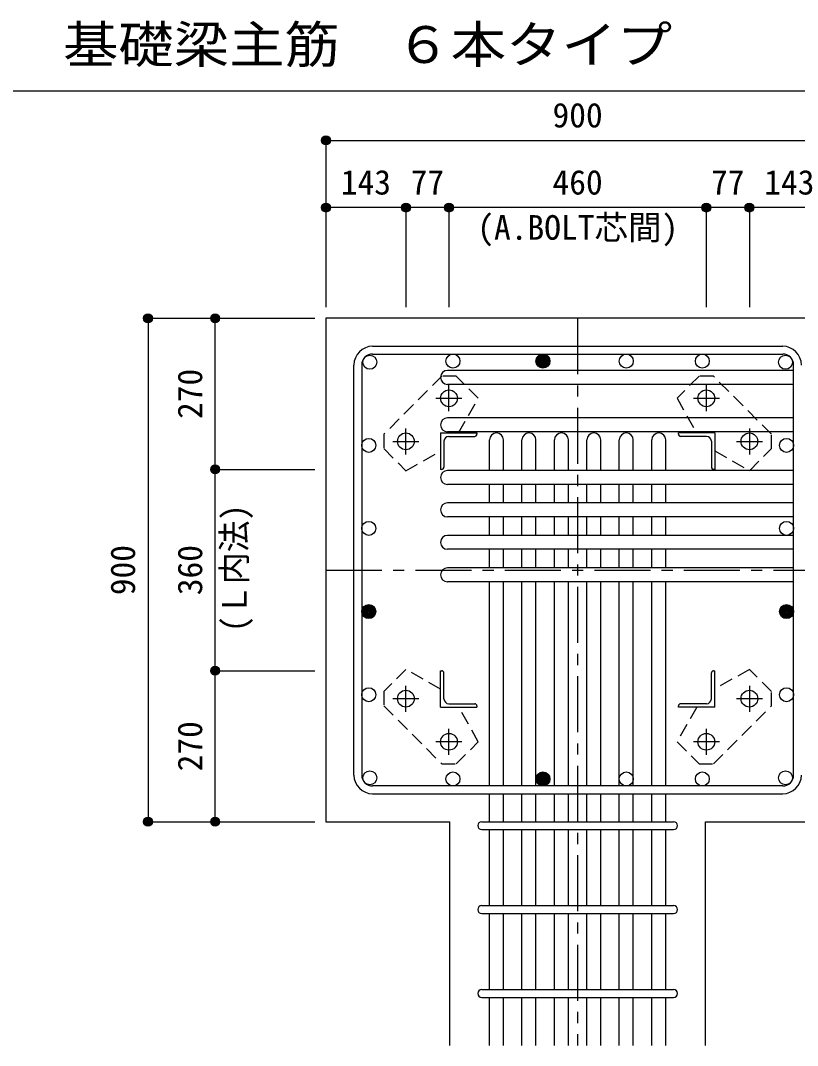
# Model space of a CAD drawing. Units: millimetres at full size, sheet at 1:20. Extents: x -3982 to 3969, y -2797 to 2801.
# Drawn here: x -628 to 761, y -1855 to -22 of the extents above; entities that cross this region are included whole.
import ezdxf
from ezdxf.enums import TextEntityAlignment as Align

# ---------------------------------------------------------------- set-up
doc = ezdxf.new("R2010")
doc.units = ezdxf.units.MM
doc.header["$LTSCALE"] = 20
doc.header["$PDMODE"] = 32
doc.header["$PDSIZE"] = 10
doc.linetypes.add('CHAIN1', pattern=[8, 5, -1, 1, -1])
doc.linetypes.add('DASHED1', pattern=[1.8, 1.2, -0.6])
for name, color, linetype in [('6-1_躯体線', 2, 'Continuous'), ('6-2_A.Bolt_', 4, 'Continuous'), ('6-3_柱型主筋', 4, 'Continuous'), ('6-4_フープ', 7, 'Continuous'), ('6-5_梁主筋', 7, 'Continuous'), ('6-6_S.T.P.', 7, 'Continuous'), ('6-7_文字', 7, 'Continuous'), ('6-9_プレート', 4, 'DASHED1'), ('6-D_寸法', 4, 'Continuous'), ('F-0_枠', 6, 'Continuous')]:
    doc.layers.add(name, color=color, linetype=linetype)
doc.styles.add('ＭＳ ゴシック', font='')
doc.styles.get('ＭＳ ゴシック').set_extended_font_data('MS Gothic')

msp = doc.modelspace()

# ---------------------------------------------------------------- linework, layer by layer
at = {"layer": '6-1_躯体線'}
for p, q in [((1218.29, -554.67), (-81.71, -554.67)), ((-81.71, -554.67), (-81.71, -1454.67)), ((-81.71, -1454.67), (139.79, -1454.67)), ((139.79, -1854.67), (139.79, -1454.67))]:
    msp.add_line(p, q, dxfattribs=at)
msp.add_lwpolyline([(596.79, -1854.67), (596.79, -1454.67), (818.29, -1454.67)], dxfattribs=at)
at = {"layer": '6-2_A.Bolt_', "linetype": 'CHAIN1'}
for p, q in [((138.29, -720.87), (138.29, -674.37)), ((598.29, -674.37), (598.29, -720.87)), ((114.99, -697.67), (161.49, -697.67)), ((575.09, -697.67), (621.59, -697.67)), ((61.29, -797.87), (61.29, -751.37)), ((675.29, -751.37), (675.29, -797.87)), ((37.99, -774.67), (84.49, -774.67)), ((652.09, -774.67), (698.59, -774.67)), ((61.29, -1257.97), (61.29, -1211.47)), ((675.29, -1211.47), (675.29, -1257.97)), ((84.49, -1234.67), (37.99, -1234.67)), ((698.59, -1234.67), (652.09, -1234.67)), ((138.29, -1334.97), (138.29, -1288.47)), ((598.29, -1288.47), (598.29, -1334.97)), ((161.49, -1311.67), (114.99, -1311.67)), ((621.59, -1311.67), (575.09, -1311.67))]:
    msp.add_line(p, q, dxfattribs=at)
at = {"layer": '6-2_A.Bolt_'}
for p, q in [((123.29, -759.67), (188.29, -759.67)), ((123.29, -759.67), (123.29, -824.67)), ((137.79, -765.67), (184.29, -765.67)), ((188.29, -759.67), (188.29, -761.67)), ((613.29, -759.67), (548.29, -759.67)), ((548.29, -761.67), (548.29, -759.67)), ((598.79, -765.67), (552.29, -765.67)), ((613.29, -759.67), (613.29, -824.67)), ((129.29, -774.17), (129.29, -820.67)), ((607.29, -774.17), (607.29, -820.67)), ((125.29, -824.67), (123.29, -824.67)), ((613.29, -824.67), (611.29, -824.67)), ((123.29, -1184.67), (125.29, -1184.67)), ((123.29, -1249.67), (123.29, -1184.67)), ((129.29, -1235.17), (129.29, -1188.67)), ((607.29, -1235.17), (607.29, -1188.67)), ((611.29, -1184.67), (613.29, -1184.67)), ((613.29, -1249.67), (613.29, -1184.67)), ((137.79, -1243.67), (184.29, -1243.67)), ((598.79, -1243.67), (552.29, -1243.67)), ((123.29, -1249.67), (188.29, -1249.67)), ((188.29, -1247.67), (188.29, -1249.67)), ((548.29, -1249.67), (548.29, -1247.67)), ((613.29, -1249.67), (548.29, -1249.67))]:
    msp.add_line(p, q, dxfattribs=at)
at = {"layer": '6-2_A.Bolt_', "color": 3}
for centre in [(138.29, -697.67), (598.29, -697.67), (61.29, -774.67), (675.29, -774.67), (61.29, -1234.67), (675.29, -1234.67), (138.29, -1311.67), (598.29, -1311.67)]:
    msp.add_circle(centre, 15, dxfattribs=at)
at = {"layer": '6-2_A.Bolt_'}
for centre, radius, start, end in [((137.79, -774.17), 8.5, 90, 180), ((184.29, -761.67), 4, 270, 0), ((552.29, -761.67), 4, 180, 270), ((598.79, -774.17), 8.5, 0, 90), ((125.29, -820.67), 4, 270, 0), ((611.29, -820.67), 4, 180, 270), ((125.29, -1188.67), 4, 0, 90), ((611.29, -1188.67), 4, 90, 180), ((137.79, -1235.17), 8.5, 180, 270), ((184.29, -1247.67), 4, 0, 90), ((552.29, -1247.67), 4, 90, 180), ((598.79, -1235.17), 8.5, 270, 0)]:
    msp.add_arc(centre, radius, start, end, dxfattribs=at)
at = {"layer": '6-3_柱型主筋', "color": 3}
for centre in [(-3.16, -633.22), (145.42, -631.17), (306.29, -631.17), (455.29, -631.17), (591.16, -631.17), (739.74, -633.22), (-5.21, -781.8), (741.79, -781.8), (-5.21, -930.17), (741.79, -930.17), (-5.21, -1078.96), (741.79, -1078.96), (-5.21, -1227.54), (741.79, -1227.54), (-3.16, -1376.12), (145.42, -1378.17), (306.29, -1378.17), (455.29, -1378.17), (591.16, -1378.17), (739.74, -1376.12)]:
    msp.add_circle(centre, 12.5, dxfattribs=at)
at = {"layer": '6-3_柱型主筋'}
for centre, radius in [((306.29, -631.17), 12.5), ((306.29, -631.17), 11.25), ((306.29, -631.17), 10), ((306.29, -631.17), 8.75), ((306.29, -631.17), 7.5), ((306.29, -631.17), 6.25), ((306.29, -631.17), 5), ((306.29, -631.17), 3.75), ((306.29, -631.17), 2.5), ((306.29, -631.17), 1.25), ((-5.21, -1078.96), 12.5), ((-5.21, -1078.96), 11.25), ((-5.21, -1078.96), 10), ((-5.21, -1078.96), 8.75), ((-5.21, -1078.96), 7.5), ((-5.21, -1078.96), 6.25), ((-5.21, -1078.96), 5), ((-5.21, -1078.96), 3.75), ((-5.21, -1078.96), 2.5), ((-5.21, -1078.96), 1.25), ((741.79, -1078.96), 12.5), ((741.79, -1078.96), 11.25), ((741.79, -1078.96), 10), ((741.79, -1078.96), 8.75), ((741.79, -1078.96), 7.5), ((741.79, -1078.96), 6.25), ((741.79, -1078.96), 5), ((741.79, -1078.96), 3.75), ((741.79, -1078.96), 2.5), ((741.79, -1078.96), 1.25), ((306.29, -1378.17), 12.5), ((306.29, -1378.17), 11.25), ((306.29, -1378.17), 10), ((306.29, -1378.17), 8.75), ((306.29, -1378.17), 7.5), ((306.29, -1378.17), 6.25), ((306.29, -1378.17), 5), ((306.29, -1378.17), 3.75), ((306.29, -1378.17), 2.5), ((306.29, -1378.17), 1.25)]:
    msp.add_circle(centre, radius, dxfattribs=at)
at = {"layer": '6-4_フープ'}
for p, q in [((1.79, -604.67), (734.79, -604.67)), ((1.79, -618.67), (734.79, -618.67)), ((-31.71, -1371.17), (-31.71, -638.17)), ((-17.71, -638.17), (-17.71, -1371.17)), ((754.29, -1371.17), (754.29, -638.17)), ((734.79, -1390.67), (1.79, -1390.67)), ((1.79, -1404.67), (734.79, -1404.67))]:
    msp.add_line(p, q, dxfattribs=at)
for centre, radius, start, end in [((1.79, -638.17), 33.5, 90, 180), ((734.79, -638.17), 33.5, 0, 90), ((1.79, -638.17), 19.5, 90, 180), ((734.79, -638.17), 19.5, 0, 90), ((1.79, -1371.17), 33.5, 180, 270), ((1.79, -1371.17), 19.5, 180, 270), ((734.79, -1371.17), 33.5, 270, 0), ((734.79, -1371.17), 19.5, 270, 0)]:
    msp.add_arc(centre, radius, start, end, dxfattribs=at)
at = {"layer": '6-5_梁主筋'}
for p, q in [((754.29, -647.72), (135.79, -647.72)), ((754.29, -672.72), (135.79, -672.72)), ((754.29, -732.67), (135.79, -732.67)), ((754.29, -757.67), (135.79, -757.67)), ((210.79, -826.67), (210.79, -772.17)), ((235.79, -826.67), (235.79, -772.17)), ((268.79, -826.67), (268.79, -772.17)), ((293.79, -826.67), (293.79, -772.17)), ((326.79, -826.67), (326.79, -772.17)), ((351.79, -826.67), (351.79, -772.17)), ((384.79, -826.67), (384.79, -772.17)), ((409.79, -826.67), (409.79, -772.17)), ((442.79, -826.67), (442.79, -772.17)), ((467.79, -826.67), (467.79, -772.17)), ((500.79, -826.67), (500.79, -772.17)), ((525.79, -826.67), (525.79, -772.17)), ((754.29, -826.67), (135.79, -826.67)), ((754.29, -851.67), (135.79, -851.67)), ((210.79, -884.67), (210.79, -851.67)), ((235.79, -884.67), (235.79, -851.67)), ((268.79, -884.67), (268.79, -851.67)), ((293.79, -884.67), (293.79, -851.67)), ((326.79, -884.67), (326.79, -851.67)), ((351.79, -884.67), (351.79, -851.67)), ((384.79, -884.67), (384.79, -851.67)), ((409.79, -884.67), (409.79, -851.67)), ((442.79, -884.67), (442.79, -851.67)), ((467.79, -884.67), (467.79, -851.67)), ((500.79, -884.67), (500.79, -851.67)), ((525.79, -884.67), (525.79, -851.67)), ((754.29, -884.67), (135.79, -884.67)), ((754.29, -909.67), (135.79, -909.67)), ((210.79, -942.67), (210.79, -909.67)), ((235.79, -942.67), (235.79, -909.67)), ((268.79, -942.67), (268.79, -909.67)), ((293.79, -942.67), (293.79, -909.67)), ((326.79, -942.67), (326.79, -909.67)), ((351.79, -942.67), (351.79, -909.67)), ((384.79, -942.67), (384.79, -909.67)), ((409.79, -942.67), (409.79, -909.67)), ((442.79, -942.67), (442.79, -909.67)), ((467.79, -942.67), (467.79, -909.67)), ((500.79, -942.67), (500.79, -909.67)), ((525.79, -942.67), (525.79, -909.67)), ((754.29, -942.67), (135.79, -942.67)), ((754.29, -967.67), (135.79, -967.67)), ((210.79, -1000.67), (210.79, -967.67)), ((235.79, -1000.67), (235.79, -967.67)), ((268.79, -1000.67), (268.79, -967.67)), ((293.79, -1000.67), (293.79, -967.67)), ((326.79, -1000.67), (326.79, -967.67)), ((351.79, -1000.67), (351.79, -967.67)), ((384.79, -1000.67), (384.79, -967.67)), ((409.79, -1000.67), (409.79, -967.67)), ((442.79, -1000.67), (442.79, -967.67)), ((467.79, -1000.67), (467.79, -967.67)), ((500.79, -1000.67), (500.79, -967.67)), ((525.79, -1000.67), (525.79, -967.67)), ((754.29, -1000.67), (135.79, -1000.67)), ((754.29, -1025.67), (135.79, -1025.67)), ((210.79, -1390.67), (210.79, -1025.67)), ((235.79, -1390.67), (235.79, -1025.67)), ((268.79, -1390.67), (268.79, -1025.67)), ((293.79, -1390.67), (293.79, -1025.67)), ((326.79, -1390.67), (326.79, -1025.67)), ((351.79, -1390.67), (351.79, -1025.67)), ((384.79, -1390.67), (384.79, -1025.67)), ((409.79, -1390.67), (409.79, -1025.67)), ((442.79, -1390.67), (442.79, -1025.67)), ((467.79, -1390.67), (467.79, -1025.67)), ((500.79, -1390.67), (500.79, -1025.67)), ((525.79, -1390.67), (525.79, -1025.67)), ((210.79, -1454.67), (210.79, -1404.67)), ((235.79, -1454.67), (235.79, -1404.67)), ((268.79, -1454.67), (268.79, -1404.67)), ((293.79, -1454.67), (293.79, -1404.67)), ((326.79, -1454.67), (326.79, -1404.67)), ((351.79, -1454.67), (351.79, -1404.67)), ((384.79, -1454.67), (384.79, -1404.67)), ((409.79, -1454.67), (409.79, -1404.67)), ((442.79, -1454.67), (442.79, -1404.67)), ((467.79, -1454.67), (467.79, -1404.67)), ((500.79, -1454.67), (500.79, -1404.67)), ((525.79, -1454.67), (525.79, -1404.67)), ((210.79, -1604.67), (210.79, -1468.67)), ((235.79, -1604.67), (235.79, -1468.67)), ((268.79, -1604.67), (268.79, -1468.67)), ((293.79, -1604.67), (293.79, -1468.67)), ((326.79, -1604.67), (326.79, -1468.67)), ((351.79, -1604.67), (351.79, -1468.67)), ((384.79, -1604.67), (384.79, -1468.67)), ((409.79, -1604.67), (409.79, -1468.67)), ((442.79, -1604.67), (442.79, -1468.67)), ((467.79, -1604.67), (467.79, -1468.67)), ((500.79, -1604.67), (500.79, -1468.67)), ((525.79, -1604.67), (525.79, -1468.67)), ((210.79, -1754.67), (210.79, -1618.67)), ((235.79, -1754.67), (235.79, -1618.67)), ((268.79, -1754.67), (268.79, -1618.67)), ((293.79, -1754.67), (293.79, -1618.67)), ((326.79, -1754.67), (326.79, -1618.67)), ((351.79, -1754.67), (351.79, -1618.67)), ((384.79, -1754.67), (384.79, -1618.67)), ((409.79, -1754.67), (409.79, -1618.67)), ((442.79, -1754.67), (442.79, -1618.67)), ((467.79, -1754.67), (467.79, -1618.67)), ((500.79, -1754.67), (500.79, -1618.67)), ((525.79, -1754.67), (525.79, -1618.67)), ((210.79, -1854.67), (210.79, -1768.67)), ((235.79, -1854.67), (235.79, -1768.67)), ((268.79, -1854.67), (268.79, -1768.67)), ((293.79, -1854.67), (293.79, -1768.67)), ((326.79, -1854.67), (326.79, -1768.67)), ((351.79, -1854.67), (351.79, -1768.67)), ((384.79, -1854.67), (384.79, -1768.67)), ((409.79, -1854.67), (409.79, -1768.67)), ((442.79, -1854.67), (442.79, -1768.67)), ((467.79, -1854.67), (467.79, -1768.67)), ((500.79, -1854.67), (500.79, -1768.67)), ((525.79, -1854.67), (525.79, -1768.67))]:
    msp.add_line(p, q, dxfattribs=at)
for centre, start, end in [((135.79, -660.22), 90, 270), ((135.79, -745.17), 90, 270), ((223.29, -772.17), 0, 180), ((281.29, -772.17), 0, 180), ((339.29, -772.17), 0, 180), ((397.29, -772.17), 0, 180), ((455.29, -772.17), 0, 180), ((513.29, -772.17), 0, 180), ((135.79, -839.17), 90, 270), ((135.79, -897.17), 90, 270), ((135.79, -955.17), 90, 270), ((135.79, -1013.17), 90, 270)]:
    msp.add_arc(centre, 12.5, start, end, dxfattribs=at)
at = {"layer": '6-6_S.T.P.'}
for p, q in [((196.79, -1454.67), (539.79, -1454.67)), ((196.79, -1468.67), (539.79, -1468.67)), ((196.79, -1604.67), (539.79, -1604.67)), ((196.79, -1618.67), (539.79, -1618.67)), ((196.79, -1754.67), (539.79, -1754.67)), ((196.79, -1768.67), (539.79, -1768.67))]:
    msp.add_line(p, q, dxfattribs=at)
for centre, start, end in [((196.79, -1461.67), 90, 270), ((196.79, -1461.67), 90, 270), ((196.79, -1461.67), 90, 270), ((196.79, -1461.67), 90, 270), ((539.79, -1461.67), 270, 90), ((539.79, -1461.67), 270, 90), ((539.79, -1461.67), 270, 90), ((539.79, -1461.67), 270, 90), ((196.79, -1611.67), 90, 270), ((539.79, -1611.67), 270, 90), ((196.79, -1761.67), 90, 270), ((539.79, -1761.67), 270, 90)]:
    msp.add_arc(centre, 7, start, end, dxfattribs=at)
at = {"layer": '6-9_プレート'}
for p, q in [((125.59, -658.07), (21.69, -761.97)), ((151.09, -658.07), (125.59, -658.07)), ((190.69, -697.67), (151.09, -658.07)), ((585.49, -658.07), (545.89, -697.67)), ((610.99, -658.07), (585.49, -658.07)), ((714.89, -761.97), (610.99, -658.07)), ((155.49, -759.67), (190.69, -697.67)), ((545.89, -697.67), (581.09, -759.67)), ((21.69, -761.97), (21.69, -787.47)), ((714.89, -787.47), (714.89, -761.97)), ((21.69, -787.47), (61.29, -827.07)), ((675.29, -827.07), (714.89, -787.47)), ((61.29, -827.07), (123.29, -791.87)), ((613.29, -791.87), (675.29, -827.07)), ((61.29, -1182.27), (21.69, -1221.87)), ((123.29, -1217.47), (61.29, -1182.27)), ((675.29, -1182.27), (613.29, -1217.47)), ((714.89, -1221.87), (675.29, -1182.27)), ((21.69, -1221.87), (21.69, -1247.37)), ((714.89, -1247.37), (714.89, -1221.87)), ((21.69, -1247.37), (125.59, -1351.27)), ((190.69, -1311.67), (155.49, -1249.67)), ((581.09, -1249.67), (545.89, -1311.67)), ((610.99, -1351.27), (714.89, -1247.37)), ((151.09, -1351.27), (190.69, -1311.67)), ((545.89, -1311.67), (585.49, -1351.27)), ((125.59, -1351.27), (151.09, -1351.27)), ((585.49, -1351.27), (610.99, -1351.27))]:
    msp.add_line(p, q, dxfattribs=at)
at = {"layer": '6-D_寸法'}
for p, q in [((-81.71, -236.65), (-81.71, -356.65)), ((-81.71, -236.65), (-81.71, -356.65)), ((-81.71, -236.65), (818.29, -236.65)), ((61.29, -356.65), (-81.71, -356.65)), ((-81.71, -356.65), (-81.71, -534.67)), ((-81.71, -356.65), (-81.71, -534.67)), ((138.29, -356.65), (61.29, -356.65)), ((61.29, -356.65), (61.29, -534.67)), ((598.29, -356.65), (138.29, -356.65)), ((138.29, -356.65), (138.29, -534.67)), ((675.29, -356.65), (598.29, -356.65)), ((598.29, -356.65), (598.29, -534.67)), ((818.29, -356.65), (675.29, -356.65)), ((675.29, -356.65), (675.29, -534.67)), ((-399.74, -554.67), (-279.74, -554.67)), ((-399.74, -554.67), (-399.74, -1454.67)), ((-279.74, -824.67), (-279.74, -554.67)), ((-279.74, -554.67), (-101.71, -554.67)), ((-279.74, -554.67), (-101.71, -554.67)), ((-279.74, -1184.67), (-279.74, -824.67)), ((-279.74, -824.67), (-101.71, -824.67)), ((-279.74, -1454.67), (-279.74, -1184.67)), ((-279.74, -1184.67), (-101.71, -1184.67)), ((-399.74, -1454.67), (-279.74, -1454.67)), ((-399.74, -1454.67), (-279.74, -1454.67)), ((-279.74, -1454.67), (-101.71, -1454.67)), ((-279.74, -1454.67), (-101.71, -1454.67))]:
    msp.add_line(p, q, dxfattribs=at)
at = {"layer": '6-D_寸法', "linetype": 'CHAIN1'}
for p, q in [((368.29, -554.67), (368.29, -1854.67)), ((-81.71, -1004.67), (818.29, -1004.67))]:
    msp.add_line(p, q, dxfattribs=at)
at = {"layer": '6-D_寸法'}
msp.add_lwpolyline([(-399.74, -1454.67), (-279.74, -1454.67), (-101.71, -1454.67)], dxfattribs=at)
for centre, radius in [((-81.71, -236.65), 8), ((-81.71, -236.65), 7.2), ((-81.71, -236.65), 6.4), ((-81.71, -236.65), 5.6), ((-81.71, -236.65), 4.8), ((-81.71, -236.65), 4), ((-81.71, -236.65), 3.2), ((-81.71, -236.65), 2.4), ((-81.71, -236.65), 1.6), ((-81.71, -236.65), 0.8), ((-81.71, -356.65), 8), ((-81.71, -356.65), 7.2), ((-81.71, -356.65), 6.4), ((-81.71, -356.65), 5.6), ((-81.71, -356.65), 4.8), ((-81.71, -356.65), 4), ((-81.71, -356.65), 3.2), ((-81.71, -356.65), 2.4), ((-81.71, -356.65), 1.6), ((-81.71, -356.65), 0.8), ((61.29, -356.65), 8), ((61.29, -356.65), 7.2), ((61.29, -356.65), 6.4), ((61.29, -356.65), 5.6), ((61.29, -356.65), 4.8), ((61.29, -356.65), 4), ((61.29, -356.65), 3.2), ((61.29, -356.65), 2.4), ((61.29, -356.65), 1.6), ((61.29, -356.65), 0.8), ((138.29, -356.65), 8), ((138.29, -356.65), 7.2), ((138.29, -356.65), 6.4), ((138.29, -356.65), 5.6), ((138.29, -356.65), 4.8), ((138.29, -356.65), 4), ((138.29, -356.65), 3.2), ((138.29, -356.65), 2.4), ((138.29, -356.65), 1.6), ((138.29, -356.65), 0.8), ((598.29, -356.65), 8), ((598.29, -356.65), 7.2), ((598.29, -356.65), 6.4), ((598.29, -356.65), 5.6), ((598.29, -356.65), 4.8), ((598.29, -356.65), 4), ((598.29, -356.65), 3.2), ((598.29, -356.65), 2.4), ((598.29, -356.65), 1.6), ((598.29, -356.65), 0.8), ((675.29, -356.65), 8), ((675.29, -356.65), 7.2), ((675.29, -356.65), 6.4), ((675.29, -356.65), 5.6), ((675.29, -356.65), 4.8), ((675.29, -356.65), 4), ((675.29, -356.65), 3.2), ((675.29, -356.65), 2.4), ((675.29, -356.65), 1.6), ((675.29, -356.65), 0.8), ((-399.74, -554.67), 8), ((-399.74, -554.67), 7.2), ((-399.74, -554.67), 6.4), ((-399.74, -554.67), 5.6), ((-279.74, -554.67), 8), ((-279.74, -554.67), 7.2), ((-279.74, -554.67), 6.4), ((-279.74, -554.67), 5.6), ((-399.74, -554.67), 4.8), ((-399.74, -554.67), 4), ((-399.74, -554.67), 3.2), ((-399.74, -554.67), 2.4), ((-399.74, -554.67), 1.6), ((-399.74, -554.67), 0.8), ((-279.74, -554.67), 4.8), ((-279.74, -554.67), 4), ((-279.74, -554.67), 3.2), ((-279.74, -554.67), 2.4), ((-279.74, -554.67), 1.6), ((-279.74, -554.67), 0.8), ((-279.74, -824.67), 8), ((-279.74, -824.67), 7.2), ((-279.74, -824.67), 6.4), ((-279.74, -824.67), 5.6), ((-279.74, -824.67), 4.8), ((-279.74, -824.67), 4), ((-279.74, -824.67), 3.2), ((-279.74, -824.67), 2.4), ((-279.74, -824.67), 1.6), ((-279.74, -824.67), 0.8), ((-279.74, -1184.67), 8), ((-279.74, -1184.67), 7.2), ((-279.74, -1184.67), 6.4), ((-279.74, -1184.67), 5.6), ((-279.74, -1184.67), 4.8), ((-279.74, -1184.67), 4), ((-279.74, -1184.67), 3.2), ((-279.74, -1184.67), 2.4), ((-279.74, -1184.67), 1.6), ((-279.74, -1184.67), 0.8), ((-399.74, -1454.67), 8), ((-399.74, -1454.67), 7.2), ((-279.74, -1454.67), 8), ((-279.74, -1454.67), 7.2), ((-399.74, -1454.67), 6.4), ((-399.74, -1454.67), 5.6), ((-399.74, -1454.67), 4.8), ((-399.74, -1454.67), 4), ((-399.74, -1454.67), 3.2), ((-399.74, -1454.67), 2.4), ((-399.74, -1454.67), 1.6), ((-399.74, -1454.67), 0.8), ((-279.74, -1454.67), 6.4), ((-279.74, -1454.67), 5.6), ((-279.74, -1454.67), 4.8), ((-279.74, -1454.67), 4), ((-279.74, -1454.67), 3.2), ((-279.74, -1454.67), 2.4), ((-279.74, -1454.67), 1.6), ((-279.74, -1454.67), 0.8)]:
    msp.add_circle(centre, radius, dxfattribs=at)
at = {"layer": '6-D_寸法', "color": 7}
for p in [(-81.71, -236.65), (-81.71, -356.65), (61.29, -356.65), (138.29, -356.65), (598.29, -356.65), (675.29, -356.65), (-399.74, -554.67), (-279.74, -554.67), (-279.74, -824.67), (-279.74, -1184.67), (-399.74, -1454.67), (-279.74, -1454.67)]:
    msp.add_point(p, dxfattribs=at)
at = {"layer": 'F-0_枠', "color": 2}
msp.add_line((-3981.92, -148.03), (2482.4, -148.03), dxfattribs=at)

# ---------------------------------------------------------------- texts
at = {"layer": '6-7_文字', "color": 2, "style": 'ＭＳ ゴシック', "width": 1.1}
msp.add_text('\u3000\u3000基礎梁主筋\u3000６本タイプ', height=65.98, dxfattribs=at).set_placement((-749.76, -118.03), align=Align.BOTTOM_LEFT)
at = {"layer": '6-7_文字', "color": 4, "style": 'ＭＳ ゴシック'}
msp.add_text('(A.BOLT芯間)', height=43.99, dxfattribs=at).set_placement((188.82, -427.42), align=Align.BOTTOM_LEFT)
at = {"layer": '6-7_文字', "color": 4, "style": 'ＭＳ ゴシック', "width": 0.95}
msp.add_text('(Ｌ内法)', height=43.99, rotation=90, dxfattribs=at).set_placement((-210.49, -1115.45), align=Align.BOTTOM_LEFT)
at = {"layer": '6-D_寸法', "style": 'ＭＳ ゴシック'}
for s, p in [('900', (323.29, -226.65)), ('143', (-55.21, -346.65)), ('77', (69.79, -346.65)), ('460', (323.29, -346.65)), ('77', (606.79, -346.65)), ('143', (701.79, -346.65))]:
    msp.add_text(s, height=43.99, dxfattribs=at).set_placement(p, align=Align.BOTTOM_LEFT)
for s, p in [('270', (-289.74, -734.67)), ('900', (-409.74, -1049.67)), ('360', (-289.74, -1049.67)), ('270', (-289.74, -1364.67))]:
    msp.add_text(s, height=43.99, rotation=90, dxfattribs=at).set_placement(p, align=Align.BOTTOM_LEFT)

doc.saveas('drawing.dxf')
